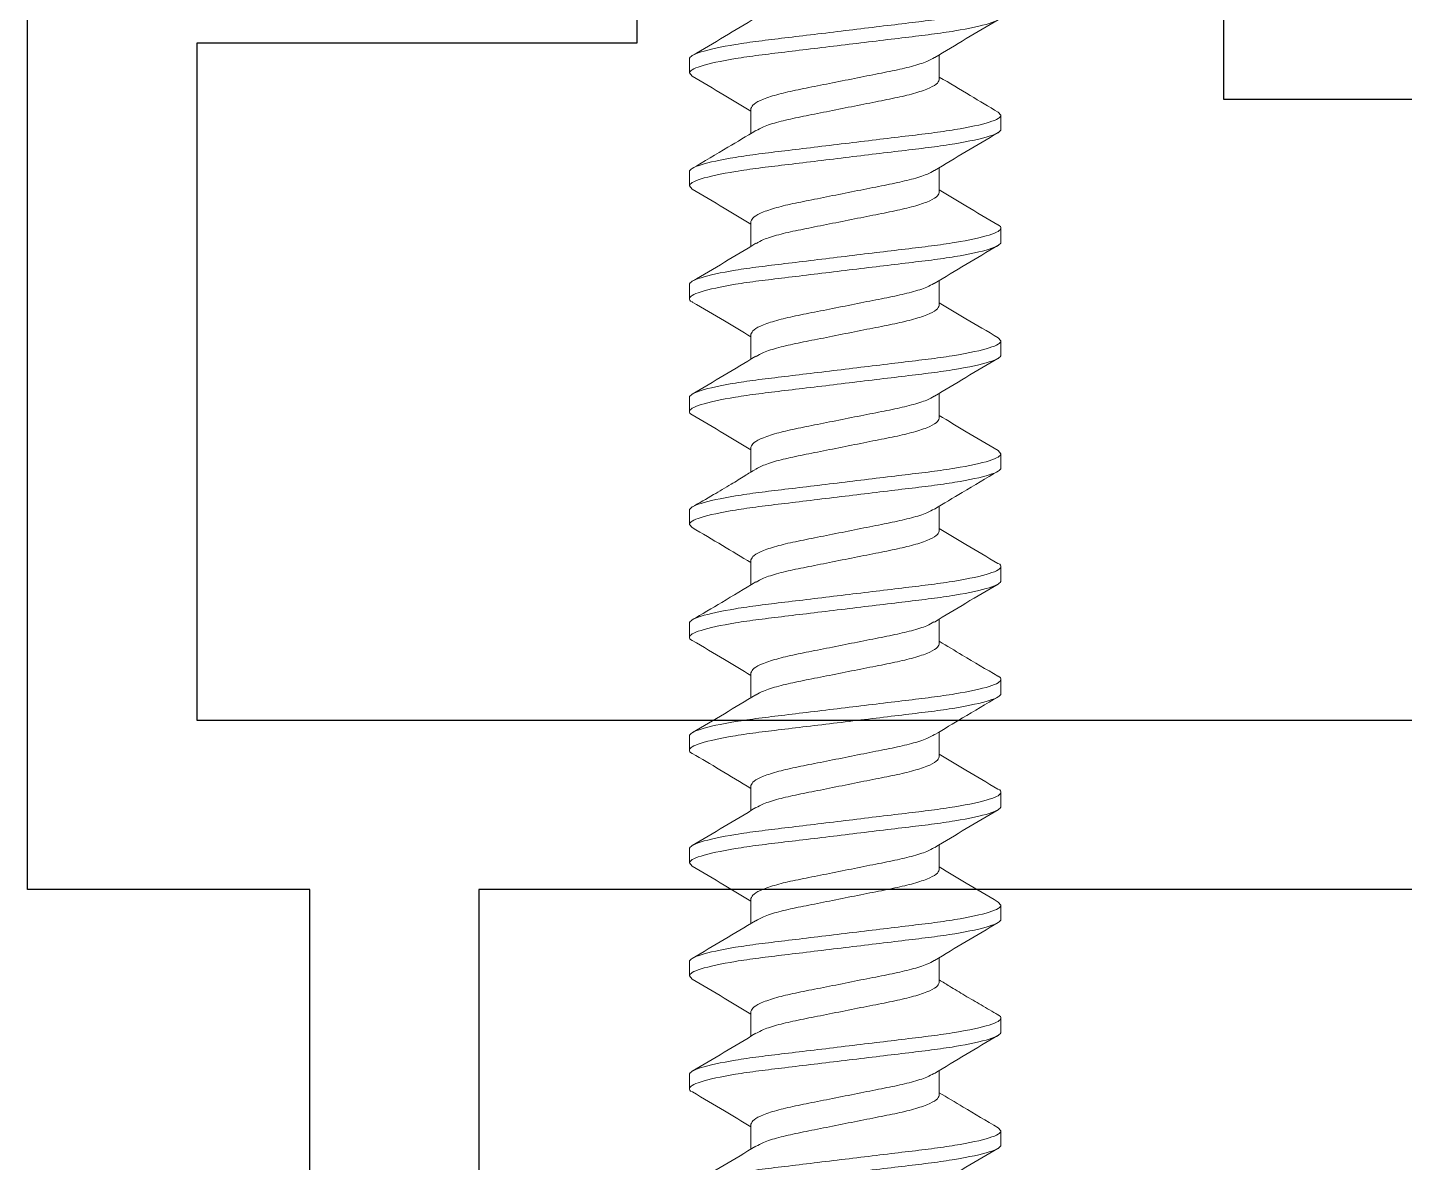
# Model space of a CAD drawing. Extents: x 0 to 79.8, y 0 to 38.2.
# Drawn here: x 9.63 to 10.24, y 29.043 to 29.546 of the extents above; entities that cross this region are included whole.
import ezdxf

# ---------------------------------------------------------------- set-up
doc = ezdxf.new("R2010")
doc.units = 0
doc.header["$MEASUREMENT"] = 0
doc.linetypes.add('SLD-Solid', pattern=[0])
doc.layers.get('0').update_dxf_attribs({"linetype": 'CONTINUOUS'})
doc.layers.add('TEXT', color=7, linetype='CONTINUOUS')

# ---------------------------------------------------------------- blocks, each defined once
blk = doc.blocks.new('25559')
at = {"color": 7, "linetype": 'SLD-Solid', "lineweight": 15}
for p, q in [((0.20625, 0.069), (0.20482, 0.06775)), ((0.20625, 0.069), (0.2125, 0.069)), ((0.25625, 0.069), (0.2625, 0.069)), ((0.30625, 0.069), (0.3048, 0.06774)), ((0.30625, 0.069), (0.3125, 0.069)), ((0.35625, 0.069), (0.35481, 0.06774)), ((0.35625, 0.069), (0.3625, 0.069)), ((0.40625, 0.069), (0.4125, 0.069)), ((0.45625, 0.069), (0.4625, 0.069)), ((0.50625, 0.069), (0.5125, 0.069)), ((0.55625, 0.069), (0.55482, 0.06775)), ((0.55625, 0.069), (0.5625, 0.069)), ((0.60625, 0.069), (0.6125, 0.069)), ((0.65625, 0.069), (0.65481, 0.06774)), ((0.65625, 0.069), (0.6625, 0.069)), ((0.1905, 0.04172), (0.17946, 0.04172)), ((0.2405, 0.04172), (0.22946, 0.04172)), ((0.2905, 0.04172), (0.27946, 0.04172)), ((0.3405, 0.04172), (0.32946, 0.04172)), ((0.3905, 0.04172), (0.37946, 0.04172)), ((0.4405, 0.04172), (0.42946, 0.04172)), ((0.4905, 0.04172), (0.47945, 0.04172)), ((0.5405, 0.04172), (0.52946, 0.04172)), ((0.5905, 0.04172), (0.57946, 0.04172)), ((0.6405, 0.04172), (0.62946, 0.04172)), ((0.20325, -0.04172), (0.21429, -0.04172)), ((0.25325, -0.04172), (0.26429, -0.04172)), ((0.30325, -0.04172), (0.31429, -0.04172)), ((0.35325, -0.04172), (0.36432, -0.04172)), ((0.40325, -0.04172), (0.41429, -0.04172)), ((0.45325, -0.04172), (0.46429, -0.04172)), ((0.50325, -0.04172), (0.51429, -0.04172)), ((0.55325, -0.04172), (0.56429, -0.04172)), ((0.60325, -0.04172), (0.61429, -0.04172)), ((0.65325, -0.04172), (0.66429, -0.04172)), ((0.1875, -0.069), (0.18125, -0.069)), ((0.18893, -0.06775), (0.1875, -0.069)), ((0.2375, -0.069), (0.23125, -0.069)), ((0.23894, -0.06774), (0.2375, -0.069)), ((0.2875, -0.069), (0.28125, -0.069)), ((0.3375, -0.069), (0.33125, -0.069)), ((0.3875, -0.069), (0.38125, -0.069)), ((0.38894, -0.06775), (0.3875, -0.069)), ((0.4375, -0.069), (0.43125, -0.069)), ((0.4875, -0.069), (0.48125, -0.069)), ((0.5375, -0.069), (0.53125, -0.069)), ((0.53893, -0.06775), (0.5375, -0.069)), ((0.5875, -0.069), (0.58125, -0.069)), ((0.58895, -0.06774), (0.5875, -0.069)), ((0.6375, -0.069), (0.63125, -0.069))]:
    blk.add_line(p, q, dxfattribs=at)
for points, knots in [([(0.18125, -0.069), (0.18035, -0.069), (0.1793, -0.06732), (0.17709, -0.06033), (0.17595, -0.05502), (0.17436, -0.04534), (0.17385, -0.04184), (0.17291, -0.03455), (0.17246, -0.03075), (0.17098, -0.01846), (0.16987, -0.00924), (0.16763, 0.00924), (0.16652, 0.01846), (0.16504, 0.03075), (0.16459, 0.03455), (0.16365, 0.04184), (0.16314, 0.04534), (0.16155, 0.05502), (0.16041, 0.06033), (0.1582, 0.06732), (0.15715, 0.069), (0.15625, 0.069)], [0, 0, 0, 0, 0.125, 0.125, 0.25, 0.25, 0.3125, 0.3125, 0.375, 0.375, 0.5, 0.5, 0.625, 0.625, 0.6875, 0.6875, 0.75, 0.75, 0.875, 0.875, 1, 1, 1, 1]), ([(0.1875, -0.069), (0.1866, -0.069), (0.18555, -0.06732), (0.18334, -0.06033), (0.1822, -0.05502), (0.18061, -0.04534), (0.1801, -0.04184), (0.17916, -0.03455), (0.17871, -0.03075), (0.17723, -0.01846), (0.17612, -0.00924), (0.17388, 0.00924), (0.17277, 0.01846), (0.17129, 0.03075), (0.17084, 0.03455), (0.1699, 0.04184), (0.16939, 0.04534), (0.1678, 0.05502), (0.16666, 0.06033), (0.16445, 0.06732), (0.1634, 0.069), (0.1625, 0.069)], [0, 0, 0, 0, 0.125, 0.125, 0.25, 0.25, 0.3125, 0.3125, 0.375, 0.375, 0.5, 0.5, 0.625, 0.625, 0.6875, 0.6875, 0.75, 0.75, 0.875, 0.875, 1, 1, 1, 1]), ([(0.18067, 0.03971), (0.17787, 0.04434), (0.17225, 0.05365), (0.16672, 0.06304), (0.16394, 0.06775)], [0, 0, 0, 0, 0.497584, 1, 1, 1, 1]), ([(0.20482, 0.06777), (0.20239, 0.06365), (0.19727, 0.05494), (0.19204, 0.04628), (0.18929, 0.04172)], [0, 0, 0, 0, 0.473411, 1, 1, 1, 1]), ([(0.23125, -0.069), (0.23035, -0.069), (0.2293, -0.06732), (0.22709, -0.06033), (0.22595, -0.05502), (0.22436, -0.04534), (0.22385, -0.04184), (0.22291, -0.03455), (0.22246, -0.03075), (0.22098, -0.01846), (0.21987, -0.00924), (0.21763, 0.00924), (0.21652, 0.01846), (0.21504, 0.03075), (0.21459, 0.03455), (0.21365, 0.04184), (0.21314, 0.04534), (0.21155, 0.05502), (0.21041, 0.06033), (0.2082, 0.06732), (0.20715, 0.069), (0.20625, 0.069)], [0, 0, 0, 0, 0.125, 0.125, 0.25, 0.25, 0.3125, 0.3125, 0.375, 0.375, 0.5, 0.5, 0.625, 0.625, 0.6875, 0.6875, 0.75, 0.75, 0.875, 0.875, 1, 1, 1, 1]), ([(0.2375, -0.069), (0.2366, -0.069), (0.23555, -0.06732), (0.23334, -0.06033), (0.2322, -0.05502), (0.23061, -0.04534), (0.2301, -0.04184), (0.22916, -0.03455), (0.22871, -0.03075), (0.22723, -0.01846), (0.22612, -0.00924), (0.22388, 0.00924), (0.22277, 0.01846), (0.22129, 0.03075), (0.22084, 0.03455), (0.2199, 0.04184), (0.21939, 0.04534), (0.2178, 0.05502), (0.21666, 0.06033), (0.21445, 0.06732), (0.2134, 0.069), (0.2125, 0.069)], [0, 0, 0, 0, 0.125, 0.125, 0.25, 0.25, 0.3125, 0.3125, 0.375, 0.375, 0.5, 0.5, 0.625, 0.625, 0.6875, 0.6875, 0.75, 0.75, 0.875, 0.875, 1, 1, 1, 1]), ([(0.23074, 0.03959), (0.22793, 0.04424), (0.22227, 0.05361), (0.21672, 0.06303), (0.21393, 0.06777)], [0, 0, 0, 0, 0.497176, 1, 1, 1, 1]), ([(0.25477, 0.06769), (0.25199, 0.06296), (0.24687, 0.05427), (0.24167, 0.04565), (0.23929, 0.04172)], [0, 0, 0, 0, 0.544096, 1, 1, 1, 1]), ([(0.25625, 0.069), (0.25578, 0.06899), (0.25531, 0.06898), (0.25478, 0.06769), (0.25477, 0.06766)], [0, 0, 0, 0, 0.980805, 1, 1, 1, 1]), ([(0.28125, -0.069), (0.28035, -0.069), (0.2793, -0.06732), (0.27709, -0.06033), (0.27595, -0.05502), (0.27436, -0.04534), (0.27385, -0.04184), (0.27291, -0.03455), (0.27246, -0.03075), (0.27098, -0.01846), (0.26987, -0.00924), (0.26763, 0.00924), (0.26652, 0.01846), (0.26504, 0.03075), (0.26459, 0.03455), (0.26365, 0.04184), (0.26314, 0.04534), (0.26155, 0.05502), (0.26041, 0.06033), (0.2582, 0.06732), (0.25715, 0.069), (0.25625, 0.069)], [0, 0, 0, 0, 0.125, 0.125, 0.25, 0.25, 0.3125, 0.3125, 0.375, 0.375, 0.5, 0.5, 0.625, 0.625, 0.6875, 0.6875, 0.75, 0.75, 0.875, 0.875, 1, 1, 1, 1]), ([(0.2875, -0.069), (0.2866, -0.069), (0.28555, -0.06732), (0.28334, -0.06033), (0.2822, -0.05502), (0.28061, -0.04534), (0.2801, -0.04184), (0.27916, -0.03455), (0.27871, -0.03075), (0.27723, -0.01846), (0.27612, -0.00924), (0.27388, 0.00924), (0.27277, 0.01846), (0.27129, 0.03075), (0.27084, 0.03455), (0.2699, 0.04184), (0.26939, 0.04534), (0.2678, 0.05502), (0.26666, 0.06033), (0.26445, 0.06732), (0.2634, 0.069), (0.2625, 0.069)], [0, 0, 0, 0, 0.125, 0.125, 0.25, 0.25, 0.3125, 0.3125, 0.375, 0.375, 0.5, 0.5, 0.625, 0.625, 0.6875, 0.6875, 0.75, 0.75, 0.875, 0.875, 1, 1, 1, 1]), ([(0.28079, 0.03951), (0.27797, 0.04417), (0.27231, 0.05355), (0.26675, 0.06298), (0.26396, 0.06772)], [0, 0, 0, 0, 0.497089, 1, 1, 1, 1]), ([(0.3048, 0.06774), (0.30201, 0.063), (0.29689, 0.0543), (0.29167, 0.04565), (0.28929, 0.04172)], [0, 0, 0, 0, 0.5454253, 1, 1, 1, 1]), ([(0.33125, -0.069), (0.33035, -0.069), (0.3293, -0.06732), (0.32709, -0.06033), (0.32595, -0.05502), (0.32436, -0.04534), (0.32385, -0.04184), (0.32291, -0.03455), (0.32246, -0.03075), (0.32098, -0.01846), (0.31987, -0.00924), (0.31763, 0.00924), (0.31652, 0.01846), (0.31504, 0.03075), (0.31459, 0.03455), (0.31365, 0.04184), (0.31314, 0.04534), (0.31155, 0.05502), (0.31041, 0.06033), (0.3082, 0.06732), (0.30715, 0.069), (0.30625, 0.069)], [0, 0, 0, 0, 0.125, 0.125, 0.25, 0.25, 0.3125, 0.3125, 0.375, 0.375, 0.5, 0.5, 0.625, 0.625, 0.6875, 0.6875, 0.75, 0.75, 0.875, 0.875, 1, 1, 1, 1]), ([(0.3375, -0.069), (0.3366, -0.069), (0.33555, -0.06732), (0.33334, -0.06033), (0.3322, -0.05502), (0.33061, -0.04534), (0.3301, -0.04184), (0.32916, -0.03455), (0.32871, -0.03075), (0.32723, -0.01846), (0.32612, -0.00924), (0.32388, 0.00924), (0.32277, 0.01846), (0.32129, 0.03075), (0.32084, 0.03455), (0.3199, 0.04184), (0.31939, 0.04534), (0.3178, 0.05502), (0.31666, 0.06033), (0.31445, 0.06732), (0.3134, 0.069), (0.3125, 0.069)], [0, 0, 0, 0, 0.125, 0.125, 0.25, 0.25, 0.3125, 0.3125, 0.375, 0.375, 0.5, 0.5, 0.625, 0.625, 0.6875, 0.6875, 0.75, 0.75, 0.875, 0.875, 1, 1, 1, 1]), ([(0.33075, 0.03957), (0.32795, 0.04421), (0.32231, 0.05355), (0.31677, 0.06295), (0.31398, 0.06768)], [0, 0, 0, 0, 0.497384, 1, 1, 1, 1]), ([(0.35481, 0.06775), (0.35203, 0.06304), (0.3469, 0.05433), (0.34169, 0.04568), (0.33929, 0.04172)], [0, 0, 0, 0, 0.541562, 1, 1, 1, 1]), ([(0.38125, -0.069), (0.38035, -0.069), (0.3793, -0.06732), (0.37709, -0.06033), (0.37595, -0.05502), (0.37436, -0.04534), (0.37385, -0.04184), (0.37291, -0.03455), (0.37246, -0.03075), (0.37098, -0.01846), (0.36987, -0.00924), (0.36763, 0.00924), (0.36652, 0.01846), (0.36504, 0.03075), (0.36459, 0.03455), (0.36365, 0.04184), (0.36314, 0.04534), (0.36155, 0.05502), (0.36041, 0.06033), (0.3582, 0.06732), (0.35715, 0.069), (0.35625, 0.069)], [0, 0, 0, 0, 0.125, 0.125, 0.25, 0.25, 0.3125, 0.3125, 0.375, 0.375, 0.5, 0.5, 0.625, 0.625, 0.6875, 0.6875, 0.75, 0.75, 0.875, 0.875, 1, 1, 1, 1]), ([(0.3875, -0.069), (0.3866, -0.069), (0.38555, -0.06732), (0.38334, -0.06033), (0.3822, -0.05502), (0.38061, -0.04534), (0.3801, -0.04184), (0.37916, -0.03455), (0.37871, -0.03075), (0.37723, -0.01846), (0.37612, -0.00924), (0.37388, 0.00924), (0.37277, 0.01846), (0.37129, 0.03075), (0.37084, 0.03455), (0.3699, 0.04184), (0.36939, 0.04534), (0.3678, 0.05502), (0.36666, 0.06033), (0.36445, 0.06732), (0.3634, 0.069), (0.3625, 0.069)], [0, 0, 0, 0, 0.125, 0.125, 0.25, 0.25, 0.3125, 0.3125, 0.375, 0.375, 0.5, 0.5, 0.625, 0.625, 0.6875, 0.6875, 0.75, 0.75, 0.875, 0.875, 1, 1, 1, 1]), ([(0.38072, 0.03961), (0.37825, 0.04371), (0.37261, 0.05305), (0.36706, 0.06245), (0.36395, 0.06773)], [0, 0, 0, 0, 0.438718, 1, 1, 1, 1]), ([(0.40479, 0.06772), (0.402, 0.06298), (0.39688, 0.05428), (0.39166, 0.04564), (0.38929, 0.04172)], [0, 0, 0, 0, 0.545773, 1, 1, 1, 1]), ([(0.40625, 0.069), (0.40578, 0.069), (0.40531, 0.06899), (0.40479, 0.06772), (0.40479, 0.06771)], [0, 0, 0, 0, 0.99403, 1, 1, 1, 1]), ([(0.43125, -0.069), (0.43035, -0.069), (0.4293, -0.06732), (0.42709, -0.06033), (0.42595, -0.05502), (0.42436, -0.04534), (0.42385, -0.04184), (0.42291, -0.03455), (0.42246, -0.03075), (0.42098, -0.01846), (0.41987, -0.00924), (0.41763, 0.00924), (0.41652, 0.01846), (0.41504, 0.03075), (0.41459, 0.03455), (0.41365, 0.04184), (0.41314, 0.04534), (0.41155, 0.05502), (0.41041, 0.06033), (0.4082, 0.06732), (0.40715, 0.069), (0.40625, 0.069)], [0, 0, 0, 0, 0.125, 0.125, 0.25, 0.25, 0.3125, 0.3125, 0.375, 0.375, 0.5, 0.5, 0.625, 0.625, 0.6875, 0.6875, 0.75, 0.75, 0.875, 0.875, 1, 1, 1, 1]), ([(0.4375, -0.069), (0.4366, -0.069), (0.43555, -0.06732), (0.43334, -0.06033), (0.4322, -0.05502), (0.43061, -0.04534), (0.4301, -0.04184), (0.42916, -0.03455), (0.42871, -0.03075), (0.42723, -0.01846), (0.42612, -0.00924), (0.42388, 0.00924), (0.42277, 0.01846), (0.42129, 0.03075), (0.42084, 0.03455), (0.4199, 0.04184), (0.41939, 0.04534), (0.4178, 0.05502), (0.41666, 0.06033), (0.41445, 0.06732), (0.4134, 0.069), (0.4125, 0.069)], [0, 0, 0, 0, 0.125, 0.125, 0.25, 0.25, 0.3125, 0.3125, 0.375, 0.375, 0.5, 0.5, 0.625, 0.625, 0.6875, 0.6875, 0.75, 0.75, 0.875, 0.875, 1, 1, 1, 1]), ([(0.43078, 0.03953), (0.42796, 0.04419), (0.42229, 0.05358), (0.41673, 0.06302), (0.41394, 0.06776)], [0, 0, 0, 0, 0.4970233, 1, 1, 1, 1]), ([(0.45479, 0.06772), (0.45168, 0.06244), (0.44656, 0.05374), (0.44134, 0.04511), (0.43929, 0.04172)], [0, 0, 0, 0, 0.6068336, 1, 1, 1, 1]), ([(0.45625, 0.069), (0.45578, 0.069), (0.45531, 0.06899), (0.45479, 0.06772), (0.45479, 0.06771)], [0, 0, 0, 0, 0.992352, 1, 1, 1, 1]), ([(0.48125, -0.069), (0.48035, -0.069), (0.4793, -0.06732), (0.47709, -0.06033), (0.47595, -0.05502), (0.47436, -0.04534), (0.47385, -0.04184), (0.47291, -0.03455), (0.47246, -0.03075), (0.47098, -0.01846), (0.46987, -0.00924), (0.46763, 0.00924), (0.46652, 0.01846), (0.46504, 0.03075), (0.46459, 0.03455), (0.46365, 0.04184), (0.46314, 0.04534), (0.46155, 0.05502), (0.46041, 0.06033), (0.4582, 0.06732), (0.45715, 0.069), (0.45625, 0.069)], [0, 0, 0, 0, 0.125, 0.125, 0.25, 0.25, 0.3125, 0.3125, 0.375, 0.375, 0.5, 0.5, 0.625, 0.625, 0.6875, 0.6875, 0.75, 0.75, 0.875, 0.875, 1, 1, 1, 1]), ([(0.4875, -0.069), (0.4866, -0.069), (0.48555, -0.06732), (0.48334, -0.06033), (0.4822, -0.05502), (0.48061, -0.04534), (0.4801, -0.04184), (0.47916, -0.03455), (0.47871, -0.03075), (0.47723, -0.01846), (0.47612, -0.00924), (0.47388, 0.00924), (0.47277, 0.01846), (0.47129, 0.03075), (0.47084, 0.03455), (0.4699, 0.04184), (0.46939, 0.04534), (0.4678, 0.05502), (0.46666, 0.06033), (0.46445, 0.06732), (0.4634, 0.069), (0.4625, 0.069)], [0, 0, 0, 0, 0.125, 0.125, 0.25, 0.25, 0.3125, 0.3125, 0.375, 0.375, 0.5, 0.5, 0.625, 0.625, 0.6875, 0.6875, 0.75, 0.75, 0.875, 0.875, 1, 1, 1, 1]), ([(0.48062, 0.03977), (0.47817, 0.04383), (0.47258, 0.05309), (0.46708, 0.06243), (0.46399, 0.06767)], [0, 0, 0, 0, 0.438583, 1, 1, 1, 1]), ([(0.50478, 0.06771), (0.50199, 0.06297), (0.49688, 0.05428), (0.49166, 0.04564), (0.48929, 0.04172)], [0, 0, 0, 0, 0.545575, 1, 1, 1, 1]), ([(0.50625, 0.069), (0.50578, 0.06899), (0.50531, 0.06899), (0.50479, 0.06771), (0.50478, 0.06769)], [0, 0, 0, 0, 0.988917, 1, 1, 1, 1]), ([(0.53125, -0.069), (0.53035, -0.069), (0.5293, -0.06732), (0.52709, -0.06033), (0.52595, -0.05502), (0.52436, -0.04534), (0.52385, -0.04184), (0.52291, -0.03455), (0.52246, -0.03075), (0.52098, -0.01846), (0.51987, -0.00924), (0.51763, 0.00924), (0.51652, 0.01846), (0.51504, 0.03075), (0.51459, 0.03455), (0.51365, 0.04184), (0.51314, 0.04534), (0.51155, 0.05502), (0.51041, 0.06033), (0.5082, 0.06732), (0.50715, 0.069), (0.50625, 0.069)], [0, 0, 0, 0, 0.125, 0.125, 0.25, 0.25, 0.3125, 0.3125, 0.375, 0.375, 0.5, 0.5, 0.625, 0.625, 0.6875, 0.6875, 0.75, 0.75, 0.875, 0.875, 1, 1, 1, 1]), ([(0.5375, -0.069), (0.5366, -0.069), (0.53555, -0.06732), (0.53334, -0.06033), (0.5322, -0.05502), (0.53061, -0.04534), (0.5301, -0.04184), (0.52916, -0.03455), (0.52871, -0.03075), (0.52723, -0.01846), (0.52612, -0.00924), (0.52388, 0.00924), (0.52277, 0.01846), (0.52129, 0.03075), (0.52084, 0.03455), (0.5199, 0.04184), (0.51939, 0.04534), (0.5178, 0.05502), (0.51666, 0.06033), (0.51445, 0.06732), (0.5134, 0.069), (0.5125, 0.069)], [0, 0, 0, 0, 0.125, 0.125, 0.25, 0.25, 0.3125, 0.3125, 0.375, 0.375, 0.5, 0.5, 0.625, 0.625, 0.6875, 0.6875, 0.75, 0.75, 0.875, 0.875, 1, 1, 1, 1]), ([(0.53068, 0.03969), (0.52788, 0.04433), (0.52225, 0.05365), (0.51672, 0.06304), (0.51394, 0.06776)], [0, 0, 0, 0, 0.4975, 1, 1, 1, 1]), ([(0.55482, 0.06777), (0.55203, 0.06304), (0.54691, 0.05433), (0.54168, 0.04567), (0.53929, 0.04172)], [0, 0, 0, 0, 0.543159, 1, 1, 1, 1]), ([(0.58125, -0.069), (0.58035, -0.069), (0.5793, -0.06732), (0.57709, -0.06033), (0.57595, -0.05502), (0.57436, -0.04534), (0.57385, -0.04184), (0.57291, -0.03455), (0.57246, -0.03075), (0.57098, -0.01846), (0.56987, -0.00924), (0.56763, 0.00924), (0.56652, 0.01846), (0.56504, 0.03075), (0.56459, 0.03455), (0.56365, 0.04184), (0.56314, 0.04534), (0.56155, 0.05502), (0.56041, 0.06033), (0.5582, 0.06732), (0.55715, 0.069), (0.55625, 0.069)], [0, 0, 0, 0, 0.125, 0.125, 0.25, 0.25, 0.3125, 0.3125, 0.375, 0.375, 0.5, 0.5, 0.625, 0.625, 0.6875, 0.6875, 0.75, 0.75, 0.875, 0.875, 1, 1, 1, 1]), ([(0.5875, -0.069), (0.5866, -0.069), (0.58555, -0.06732), (0.58334, -0.06033), (0.5822, -0.05502), (0.58061, -0.04534), (0.5801, -0.04184), (0.57916, -0.03455), (0.57871, -0.03075), (0.57723, -0.01846), (0.57612, -0.00924), (0.57388, 0.00924), (0.57277, 0.01846), (0.57129, 0.03075), (0.57084, 0.03455), (0.5699, 0.04184), (0.56939, 0.04534), (0.5678, 0.05502), (0.56666, 0.06033), (0.56445, 0.06732), (0.5634, 0.069), (0.5625, 0.069)], [0, 0, 0, 0, 0.125, 0.125, 0.25, 0.25, 0.3125, 0.3125, 0.375, 0.375, 0.5, 0.5, 0.625, 0.625, 0.6875, 0.6875, 0.75, 0.75, 0.875, 0.875, 1, 1, 1, 1]), ([(0.58075, 0.03957), (0.57794, 0.04423), (0.57228, 0.0536), (0.56673, 0.06302), (0.56393, 0.06776)], [0, 0, 0, 0, 0.497134, 1, 1, 1, 1]), ([(0.60476, 0.06768), (0.60336, 0.06525), (0.6007, 0.06067), (0.59628, 0.05311), (0.5925, 0.04686), (0.59025, 0.04322), (0.58932, 0.04172)], [0, 0, 0, 0, 0.299941, 0.565966, 0.820653, 1, 1, 1, 1]), ([(0.60625, 0.069), (0.60578, 0.06899), (0.6053, 0.06898), (0.60478, 0.06768), (0.60476, 0.06765)], [0, 0, 0, 0, 0.978012, 1, 1, 1, 1]), ([(0.63125, -0.069), (0.63035, -0.069), (0.6293, -0.06732), (0.62709, -0.06033), (0.62595, -0.05502), (0.62436, -0.04534), (0.62385, -0.04184), (0.62291, -0.03455), (0.62246, -0.03075), (0.62098, -0.01846), (0.61987, -0.00924), (0.61763, 0.00924), (0.61652, 0.01846), (0.61504, 0.03075), (0.61459, 0.03455), (0.61365, 0.04184), (0.61314, 0.04534), (0.61155, 0.05502), (0.61041, 0.06033), (0.6082, 0.06732), (0.60715, 0.069), (0.60625, 0.069)], [0, 0, 0, 0, 0.125, 0.125, 0.25, 0.25, 0.3125, 0.3125, 0.375, 0.375, 0.5, 0.5, 0.625, 0.625, 0.6875, 0.6875, 0.75, 0.75, 0.875, 0.875, 1, 1, 1, 1]), ([(0.6375, -0.069), (0.6366, -0.069), (0.63555, -0.06732), (0.63334, -0.06033), (0.6322, -0.05502), (0.63061, -0.04534), (0.6301, -0.04184), (0.62916, -0.03455), (0.62871, -0.03075), (0.62723, -0.01846), (0.62612, -0.00924), (0.62388, 0.00924), (0.62277, 0.01846), (0.62129, 0.03075), (0.62084, 0.03455), (0.6199, 0.04184), (0.61939, 0.04534), (0.6178, 0.05502), (0.61666, 0.06033), (0.61445, 0.06732), (0.6134, 0.069), (0.6125, 0.069)], [0, 0, 0, 0, 0.125, 0.125, 0.25, 0.25, 0.3125, 0.3125, 0.375, 0.375, 0.5, 0.5, 0.625, 0.625, 0.6875, 0.6875, 0.75, 0.75, 0.875, 0.875, 1, 1, 1, 1]), ([(0.63078, 0.03952), (0.62797, 0.04417), (0.62231, 0.05354), (0.61676, 0.06297), (0.61397, 0.06771)], [0, 0, 0, 0, 0.497137, 1, 1, 1, 1]), ([(0.65481, 0.06775), (0.65176, 0.06258), (0.64664, 0.05388), (0.64141, 0.04523), (0.63929, 0.04172)], [0, 0, 0, 0, 0.593911, 1, 1, 1, 1]), ([(0.68125, -0.069), (0.68035, -0.069), (0.6793, -0.06732), (0.67709, -0.06033), (0.67595, -0.05502), (0.67436, -0.04534), (0.67385, -0.04184), (0.67291, -0.03455), (0.67246, -0.03075), (0.67098, -0.01846), (0.66987, -0.00924), (0.66763, 0.00924), (0.66652, 0.01846), (0.66504, 0.03075), (0.66459, 0.03455), (0.66365, 0.04184), (0.66314, 0.04534), (0.66155, 0.05502), (0.66041, 0.06033), (0.6582, 0.06732), (0.65715, 0.069), (0.65625, 0.069)], [0, 0, 0, 0, 0.125, 0.125, 0.25, 0.25, 0.3125, 0.3125, 0.375, 0.375, 0.5, 0.5, 0.625, 0.625, 0.6875, 0.6875, 0.75, 0.75, 0.875, 0.875, 1, 1, 1, 1]), ([(0.6875, -0.069), (0.6866, -0.069), (0.68555, -0.06732), (0.68334, -0.06033), (0.6822, -0.05502), (0.68061, -0.04534), (0.6801, -0.04184), (0.67916, -0.03455), (0.67871, -0.03075), (0.67723, -0.01846), (0.67612, -0.00924), (0.67388, 0.00924), (0.67277, 0.01846), (0.67129, 0.03075), (0.67084, 0.03455), (0.6699, 0.04184), (0.66939, 0.04534), (0.6678, 0.05502), (0.66666, 0.06033), (0.66445, 0.06732), (0.6634, 0.069), (0.6625, 0.069)], [0, 0, 0, 0, 0.125, 0.125, 0.25, 0.25, 0.3125, 0.3125, 0.375, 0.375, 0.5, 0.5, 0.625, 0.625, 0.6875, 0.6875, 0.75, 0.75, 0.875, 0.875, 1, 1, 1, 1]), ([(0.68074, 0.03958), (0.67794, 0.04423), (0.6723, 0.05356), (0.66676, 0.06296), (0.66398, 0.06769)], [0, 0, 0, 0, 0.497403, 1, 1, 1, 1]), ([(0.18064, 0.03955), (0.18123, 0.03854), (0.18255, 0.0363), (0.18462, 0.02975), (0.18658, 0.02111), (0.18855, 0.01097), (0.19075, 0), (0.19295, -0.01097), (0.19492, -0.02109), (0.19688, -0.02981), (0.19908, -0.03652), (0.20129, -0.0409), (0.2026, -0.04145), (0.20325, -0.04172)], [0, 0, 0, 0, 0.076238, 0.170331, 0.26099, 0.351649, 0.445743, 0.539836, 0.630495, 0.721154, 0.815248, 0.909341, 1, 1, 1, 1]), ([(0.21305, -0.03944), (0.21248, -0.03846), (0.21118, -0.03625), (0.20913, -0.02975), (0.20717, -0.02111), (0.2052, -0.01097), (0.203, 0), (0.2008, 0.01097), (0.19883, 0.02109), (0.19687, 0.02981), (0.19467, 0.03652), (0.19246, 0.0409), (0.19115, 0.04145), (0.1905, 0.04172)], [0, 0, 0, 0, 0.073946, 0.168273, 0.259157, 0.350041, 0.444368, 0.538694, 0.629578, 0.720463, 0.814789, 0.909116, 1, 1, 1, 1]), ([(0.23072, 0.0394), (0.23128, 0.03844), (0.23257, 0.03623), (0.23462, 0.02975), (0.23658, 0.02111), (0.23855, 0.01097), (0.24075, 0), (0.24295, -0.01097), (0.24492, -0.02109), (0.24688, -0.02981), (0.24908, -0.03652), (0.25129, -0.0409), (0.2526, -0.04145), (0.25325, -0.04172)], [0, 0, 0, 0, 0.073189, 0.167593, 0.258551, 0.34951, 0.443913, 0.538317, 0.629276, 0.720234, 0.814638, 0.909042, 1, 1, 1, 1]), ([(0.263, -0.03933), (0.26244, -0.03838), (0.26116, -0.0362), (0.25913, -0.02975), (0.25717, -0.02111), (0.2552, -0.01097), (0.253, 0), (0.2508, 0.01097), (0.24883, 0.02109), (0.24687, 0.02981), (0.24467, 0.03652), (0.24246, 0.0409), (0.24115, 0.04145), (0.2405, 0.04172)], [0, 0, 0, 0, 0.071694, 0.16625, 0.257355, 0.34846, 0.443016, 0.537572, 0.628677, 0.719783, 0.814339, 0.908895, 1, 1, 1, 1]), ([(0.28076, 0.03931), (0.28131, 0.03837), (0.28259, 0.03619), (0.28462, 0.02975), (0.28658, 0.02111), (0.28855, 0.01097), (0.29075, 0), (0.29295, -0.01097), (0.29492, -0.02109), (0.29688, -0.02981), (0.29908, -0.03652), (0.30129, -0.0409), (0.3026, -0.04145), (0.30325, -0.04172)], [0, 0, 0, 0, 0.071245, 0.165847, 0.256996, 0.348145, 0.442747, 0.537349, 0.628498, 0.719647, 0.814249, 0.908851, 1, 1, 1, 1]), ([(0.31305, -0.03942), (0.31248, -0.03845), (0.31118, -0.03624), (0.30913, -0.02975), (0.30717, -0.02111), (0.3052, -0.01097), (0.303, 0), (0.3008, 0.01097), (0.29883, 0.02109), (0.29687, 0.02981), (0.29467, 0.03652), (0.29246, 0.0409), (0.29115, 0.04145), (0.2905, 0.04172)], [0, 0, 0, 0, 0.073637, 0.167995, 0.258909, 0.349824, 0.444182, 0.53854, 0.629455, 0.720369, 0.814727, 0.909086, 1, 1, 1, 1]), ([(0.33073, 0.03938), (0.33129, 0.03842), (0.33258, 0.03622), (0.33462, 0.02975), (0.33658, 0.02111), (0.33855, 0.01097), (0.34075, 0), (0.34295, -0.01097), (0.34492, -0.02109), (0.34688, -0.02981), (0.34908, -0.03652), (0.35129, -0.0409), (0.3526, -0.04145), (0.35325, -0.04172)], [0, 0, 0, 0, 0.072754, 0.167202, 0.258203, 0.349204, 0.443652, 0.538101, 0.629102, 0.720103, 0.814551, 0.908999, 1, 1, 1, 1]), ([(0.3631, -0.03953), (0.36252, -0.03853), (0.3612, -0.0363), (0.35913, -0.02975), (0.35717, -0.02111), (0.3552, -0.01097), (0.353, 0), (0.3508, 0.01097), (0.34883, 0.02109), (0.34687, 0.02981), (0.34467, 0.03652), (0.34246, 0.0409), (0.34115, 0.04145), (0.3405, 0.04172)], [0, 0, 0, 0, 0.075946, 0.170069, 0.260757, 0.351445, 0.445568, 0.539691, 0.630379, 0.721066, 0.815189, 0.909312, 1, 1, 1, 1]), ([(0.3807, 0.03944), (0.38127, 0.03846), (0.38257, 0.03625), (0.38462, 0.02975), (0.38658, 0.02111), (0.38855, 0.01097), (0.39075, 0), (0.39295, -0.01097), (0.39492, -0.02109), (0.39688, -0.02981), (0.39908, -0.03652), (0.40129, -0.0409), (0.4026, -0.04145), (0.40325, -0.04172)], [0, 0, 0, 0, 0.07394, 0.168268, 0.259152, 0.350037, 0.444364, 0.538691, 0.629576, 0.720461, 0.814788, 0.909115, 1, 1, 1, 1]), ([(0.41303, -0.03939), (0.41247, -0.03843), (0.41117, -0.03623), (0.40913, -0.02975), (0.40717, -0.02111), (0.4052, -0.01097), (0.403, 0), (0.4008, 0.01097), (0.39883, 0.02109), (0.39687, 0.02981), (0.39467, 0.03652), (0.39246, 0.0409), (0.39115, 0.04145), (0.3905, 0.04172)], [0, 0, 0, 0, 0.072938, 0.167367, 0.25835, 0.349333, 0.443763, 0.538192, 0.629175, 0.720158, 0.814587, 0.909017, 1, 1, 1, 1]), ([(0.43075, 0.03933), (0.4313, 0.03839), (0.43259, 0.0362), (0.43462, 0.02975), (0.43658, 0.02111), (0.43855, 0.01097), (0.44075, 0), (0.44295, -0.01097), (0.44492, -0.02109), (0.44688, -0.02981), (0.44908, -0.03652), (0.45129, -0.0409), (0.4526, -0.04145), (0.45325, -0.04172)], [0, 0, 0, 0, 0.071746, 0.166296, 0.257396, 0.348497, 0.443047, 0.537598, 0.628698, 0.719798, 0.814349, 0.9089, 1, 1, 1, 1]), ([(0.46302, -0.03938), (0.46246, -0.03842), (0.46117, -0.03622), (0.45913, -0.02975), (0.45717, -0.02111), (0.4552, -0.01097), (0.453, 0), (0.4508, 0.01097), (0.44883, 0.02109), (0.44687, 0.02981), (0.44467, 0.03652), (0.44246, 0.0409), (0.44115, 0.04145), (0.4405, 0.04172)], [0, 0, 0, 0, 0.072679, 0.167134, 0.258143, 0.349151, 0.443607, 0.538063, 0.629071, 0.72008, 0.814536, 0.908991, 1, 1, 1, 1]), ([(0.48061, 0.03961), (0.48121, 0.03859), (0.48254, 0.03633), (0.48462, 0.02976), (0.48658, 0.0211), (0.48855, 0.01097), (0.49075, 0), (0.49295, -0.01097), (0.49492, -0.02109), (0.49688, -0.02981), (0.49908, -0.03652), (0.50129, -0.0409), (0.5026, -0.04145), (0.50325, -0.04172)], [0, 0, 0, 0, 0.077477, 0.171444, 0.261982, 0.352519, 0.446486, 0.540453, 0.630991, 0.721528, 0.815495, 0.909462, 1, 1, 1, 1]), ([(0.51301, -0.03935), (0.51245, -0.0384), (0.51117, -0.03621), (0.50913, -0.02975), (0.50717, -0.02111), (0.5052, -0.01097), (0.503, 0), (0.5008, 0.01097), (0.49883, 0.02109), (0.49687, 0.02981), (0.49467, 0.03652), (0.49246, 0.0409), (0.49115, 0.04145), (0.4905, 0.04172)], [0, 0, 0, 0, 0.07205, 0.16657, 0.25764, 0.34871, 0.44323, 0.53775, 0.62882, 0.71989, 0.81441, 0.90893, 1, 1, 1, 1]), ([(0.53065, 0.03952), (0.53124, 0.03853), (0.53255, 0.03629), (0.53462, 0.02975), (0.53658, 0.02111), (0.53855, 0.01097), (0.54075, 0), (0.54295, -0.01097), (0.54492, -0.02109), (0.54688, -0.02981), (0.54908, -0.03652), (0.55129, -0.0409), (0.5526, -0.04145), (0.55325, -0.04172)], [0, 0, 0, 0, 0.075758, 0.1699, 0.260606, 0.351313, 0.445455, 0.539597, 0.630303, 0.721009, 0.815152, 0.909294, 1, 1, 1, 1]), ([(0.56312, -0.03956), (0.56253, -0.03856), (0.56121, -0.03631), (0.55913, -0.02975), (0.55717, -0.0211), (0.5552, -0.01097), (0.553, 0), (0.5508, 0.01097), (0.54883, 0.02109), (0.54687, 0.02981), (0.54467, 0.03652), (0.54246, 0.0409), (0.54115, 0.04145), (0.5405, 0.04172)], [0, 0, 0, 0, 0.076547, 0.170609, 0.261238, 0.351867, 0.445929, 0.53999, 0.630619, 0.721248, 0.81531, 0.909371, 1, 1, 1, 1]), ([(0.58073, 0.03938), (0.58129, 0.03842), (0.58258, 0.03622), (0.58462, 0.02975), (0.58658, 0.02111), (0.58855, 0.01097), (0.59075, 0), (0.59295, -0.01097), (0.59492, -0.02109), (0.59688, -0.02981), (0.59908, -0.03652), (0.60129, -0.0409), (0.6026, -0.04145), (0.60325, -0.04172)], [0, 0, 0, 0, 0.072707, 0.16716, 0.258166, 0.349171, 0.443624, 0.538077, 0.629083, 0.720089, 0.814541, 0.908994, 1, 1, 1, 1]), ([(0.61299, -0.03932), (0.61244, -0.03838), (0.61116, -0.03619), (0.60913, -0.02975), (0.60717, -0.02111), (0.6052, -0.01097), (0.603, 0), (0.6008, 0.01097), (0.59883, 0.02109), (0.59687, 0.02981), (0.59467, 0.03652), (0.59246, 0.0409), (0.59115, 0.04145), (0.5905, 0.04172)], [0, 0, 0, 0, 0.071493, 0.166069, 0.257194, 0.348319, 0.442896, 0.537472, 0.628597, 0.719722, 0.814299, 0.908875, 1, 1, 1, 1]), ([(0.63076, 0.03931), (0.63131, 0.03838), (0.63259, 0.03619), (0.63462, 0.02975), (0.63658, 0.02111), (0.63855, 0.01097), (0.64075, 0), (0.64295, -0.01097), (0.64492, -0.02109), (0.64688, -0.02981), (0.64908, -0.03652), (0.65129, -0.0409), (0.6526, -0.04145), (0.65325, -0.04172)], [0, 0, 0, 0, 0.071416, 0.166001, 0.257133, 0.348265, 0.44285, 0.537434, 0.628567, 0.719699, 0.814283, 0.908868, 1, 1, 1, 1]), ([(0.66305, -0.03943), (0.66248, -0.03846), (0.66118, -0.03625), (0.65913, -0.02975), (0.65717, -0.02111), (0.6552, -0.01097), (0.653, 0), (0.6508, 0.01097), (0.64883, 0.02109), (0.64687, 0.02981), (0.64467, 0.03652), (0.64246, 0.0409), (0.64115, 0.04145), (0.6405, 0.04172)], [0, 0, 0, 0, 0.073737, 0.168085, 0.258989, 0.349894, 0.444242, 0.53859, 0.629495, 0.720399, 0.814747, 0.909095, 1, 1, 1, 1]), ([(0.16296, -0.03951), (0.16577, -0.04416), (0.17144, -0.05353), (0.17699, -0.06296), (0.17978, -0.0677)], [0, 0, 0, 0, 0.497144, 1, 1, 1, 1]), ([(0.18893, -0.06777), (0.19171, -0.06304), (0.19684, -0.05433), (0.20207, -0.04568), (0.20446, -0.04172)], [0, 0, 0, 0, 0.54272, 1, 1, 1, 1]), ([(0.21303, -0.03961), (0.2155, -0.04371), (0.22114, -0.05305), (0.22668, -0.06245), (0.22979, -0.06773)], [0, 0, 0, 0, 0.43871, 1, 1, 1, 1]), ([(0.23894, -0.06775), (0.24174, -0.06301), (0.24686, -0.05431), (0.25208, -0.04565), (0.25446, -0.04172)], [0, 0, 0, 0, 0.5452236, 1, 1, 1, 1]), ([(0.26297, -0.03953), (0.26578, -0.04418), (0.27144, -0.05354), (0.27699, -0.06296), (0.27978, -0.0677)], [0, 0, 0, 0, 0.4972086, 1, 1, 1, 1]), ([(0.28898, -0.0677), (0.29176, -0.06296), (0.29688, -0.05427), (0.30209, -0.04564), (0.30446, -0.04172)], [0, 0, 0, 0, 0.545165, 1, 1, 1, 1]), ([(0.31302, -0.0396), (0.31583, -0.04426), (0.32148, -0.05362), (0.32703, -0.06304), (0.32982, -0.06777)], [0, 0, 0, 0, 0.4972292, 1, 1, 1, 1]), ([(0.33897, -0.0677), (0.34175, -0.06298), (0.34687, -0.05428), (0.35208, -0.04566), (0.35446, -0.04172)], [0, 0, 0, 0, 0.543547, 1, 1, 1, 1]), ([(0.36312, -0.03977), (0.36404, -0.04126), (0.36601, -0.04446), (0.37002, -0.05095), (0.37483, -0.05918), (0.37799, -0.06462), (0.37976, -0.06767)], [0, 0, 0, 0, 0.188833, 0.40295, 0.664767, 1, 1, 1, 1]), ([(0.38894, -0.06776), (0.39158, -0.06328), (0.3967, -0.05457), (0.40192, -0.04592), (0.40446, -0.04172)], [0, 0, 0, 0, 0.5147178, 1, 1, 1, 1]), ([(0.413, -0.03957), (0.41603, -0.0446), (0.42169, -0.05397), (0.42724, -0.06339), (0.42981, -0.06776)], [0, 0, 0, 0, 0.536416, 1, 1, 1, 1]), ([(0.43897, -0.0677), (0.44176, -0.06296), (0.44688, -0.05427), (0.45209, -0.04564), (0.45446, -0.04172)], [0, 0, 0, 0, 0.545775, 1, 1, 1, 1]), ([(0.463, -0.03957), (0.4658, -0.04421), (0.47144, -0.05354), (0.47698, -0.06295), (0.47977, -0.06768)], [0, 0, 0, 0, 0.4973796, 1, 1, 1, 1]), ([(0.48896, -0.06772), (0.49137, -0.06363), (0.49649, -0.05493), (0.5017, -0.0463), (0.50446, -0.04172)], [0, 0, 0, 0, 0.470247, 1, 1, 1, 1]), ([(0.51298, -0.03954), (0.5158, -0.0442), (0.52146, -0.05358), (0.52701, -0.06301), (0.52981, -0.06775)], [0, 0, 0, 0, 0.497098, 1, 1, 1, 1]), ([(0.53893, -0.06777), (0.54171, -0.06304), (0.54684, -0.05433), (0.55207, -0.04567), (0.55446, -0.04172)], [0, 0, 0, 0, 0.543195, 1, 1, 1, 1]), ([(0.56309, -0.03972), (0.56589, -0.04435), (0.5715, -0.05365), (0.57702, -0.06303), (0.5798, -0.06774)], [0, 0, 0, 0, 0.497658, 1, 1, 1, 1]), ([(0.58895, -0.06774), (0.59174, -0.063), (0.59686, -0.0543), (0.60208, -0.04565), (0.60446, -0.04172)], [0, 0, 0, 0, 0.545499, 1, 1, 1, 1]), ([(0.61297, -0.03952), (0.61579, -0.04418), (0.62146, -0.05357), (0.62701, -0.063), (0.62981, -0.06775)], [0, 0, 0, 0, 0.49704, 1, 1, 1, 1]), ([(0.63898, -0.06769), (0.64176, -0.06296), (0.64688, -0.05427), (0.65209, -0.04565), (0.65446, -0.04172)], [0, 0, 0, 0, 0.544904, 1, 1, 1, 1]), ([(0.66302, -0.03961), (0.66583, -0.04425), (0.67146, -0.05358), (0.677, -0.06298), (0.67978, -0.06771)], [0, 0, 0, 0, 0.497428, 1, 1, 1, 1]), ([(0.28898, -0.06768), (0.28897, -0.0677), (0.28844, -0.06898), (0.28797, -0.06899), (0.2875, -0.069)], [0, 0, 0, 0, 0.015708, 1, 1, 1, 1]), ([(0.33897, -0.06769), (0.33897, -0.0677), (0.33844, -0.06899), (0.33797, -0.06899), (0.3375, -0.069)], [0, 0, 0, 0, 0.012818, 1, 1, 1, 1]), ([(0.43897, -0.06768), (0.43897, -0.0677), (0.43844, -0.06898), (0.43797, -0.06899), (0.4375, -0.069)], [0, 0, 0, 0, 0.014388, 1, 1, 1, 1]), ([(0.48896, -0.06771), (0.48896, -0.06772), (0.48844, -0.06899), (0.48797, -0.069), (0.4875, -0.069)], [0, 0, 0, 0, 0.005935, 1, 1, 1, 1]), ([(0.63898, -0.06767), (0.63897, -0.06769), (0.63844, -0.06898), (0.63797, -0.06899), (0.6375, -0.069)], [0, 0, 0, 0, 0.017618, 1, 1, 1, 1])]:
    blk.add_open_spline(points, degree=3, knots=knots, dxfattribs=at)

msp = doc.modelspace()

# ---------------------------------------------------------------- linework, layer by layer
at = {"layer": 'TEXT'}
for points in [[(11.337898, 29.1637724), (10.6338982, 29.1637724), (10.6338982, 28.8805398, -0.46672147), (10.7038982, 28.6776618), (10.7038982, 28.5737724), (10.6288982, 28.5737724), (10.6288982, 28.7028687, 2.48675906), (10.5388982, 28.7028687), (10.5388982, 28.5737724), (10.4638982, 28.5737724), (10.4638982, 28.6776618, -0.46672147), (10.5338982, 28.8805398), (10.5338982, 29.1637724), (9.8298984, 29.1637724), (9.8298984, 28.5737724), (9.7548984, 28.5737724), (9.7548984, 29.1637724), (9.6298984, 29.1637724), (9.6298984, 29.6137724)], [(9.8998984, 29.6137724), (9.8998984, 29.5387724), (9.7048984, 29.5387724), (9.7048984, 29.2387724), (10.3963982, 29.2387724, 0.41421356), (10.5213982, 29.3637724), (10.5213982, 29.3887722, 0.41421356), (10.3963982, 29.5137722), (10.1598982, 29.5137722), (10.1598982, 29.6137724)]]:
    msp.add_lwpolyline(points, format="xyb", dxfattribs=at)

# ---------------------------------------------------------------- block references
at = {"layer": 'TEXT', "rotation": 270}
msp.add_blockref('25559', (9.9921208, 29.7130754), dxfattribs=at)

doc.saveas('drawing.dxf')
